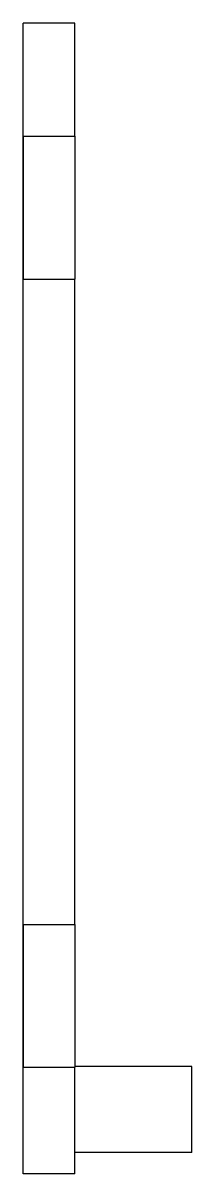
# Model space of a CAD drawing. Extents: x -1.5 to 3.4, y 0 to 33.5.
import ezdxf

# ---------------------------------------------------------------- set-up
doc = ezdxf.new("R2010")
doc.units = 0
doc.header["$MEASUREMENT"] = 0
doc.layers.get('0').update_dxf_attribs({"linetype": 'CONTINUOUS'})

# ---------------------------------------------------------------- blocks, each defined once
blk = doc.blocks.new('UNION002')
at = {"color": 0}
for p, q in [((-1.5, 2), (-1.5, 33.45)), ((-1.5, 2), (-1.5, 33.45)), ((-1.5, 30.16), (-1.5, 33.45)), ((-1.5, 33.45), (-1.5, 33.45)), ((0, 33.45), (-1.5, 33.45)), ((0, 30.16), (0, 33.45)), ((-1.5, 30.16), (-1.5, 26.01)), ((-1.5, 30.16), (0, 30.16)), ((-1.5, 30.16), (-1.5, 30.16)), ((0, 30.16), (0, 26.01)), ((-1.5, 7.25), (-1.5, 26.01)), ((-1.5, 26.01), (-1.5, 26.01)), ((-1.5, 26.01), (0, 26.01)), ((0, 7.25), (0, 26.01)), ((-1.5, 7.25), (-1.5, 3.1)), ((-1.5, 7.25), (0, 7.25)), ((-1.5, 7.25), (-1.5, 7.25)), ((0, 7.25), (0, 3.1)), ((-1.5, 3.1), (0, 3.1)), ((-1.5, 0), (-1.5, 3.1)), ((-1.5, 3.1), (-1.5, 3.1)), ((3.4, 3.125), (0, 3.125)), ((0, 0), (0, 3.1)), ((3.4, 0.625), (3.4, 3.125)), ((3.4, 2.613), (3.4, 2.625)), ((3.4, 2.577), (3.4, 2.613)), ((3.4, 2.52), (3.4, 2.577)), ((3.4, 2.442), (3.4, 2.52)), ((3.4, 2.347), (3.4, 2.442)), ((3.4, 2.239), (3.4, 2.347)), ((3.4, 2.122), (3.4, 2.239)), ((3.4, 2), (3.4, 2.122)), ((-1.5, 1.878), (-1.5, 2)), ((-1.5, 1.878), (-1.5, 2)), ((-1.5, 2), (-1.5, 2)), ((-1.5, 2), (-1.5, 2)), ((-1.5, 1.761), (-1.5, 1.878)), ((-1.5, 1.761), (-1.5, 1.878)), ((-1.5, 1.878), (-1.5, 1.878)), ((-1.5, 1.653), (-1.5, 1.761)), ((-1.5, 1.653), (-1.5, 1.761)), ((-1.5, 1.761), (-1.5, 1.761)), ((-1.5, 1.558), (-1.5, 1.653)), ((-1.5, 1.558), (-1.5, 1.653)), ((-1.5, 1.653), (-1.5, 1.653)), ((-1.5, 1.48), (-1.5, 1.558)), ((-1.5, 1.48), (-1.5, 1.558)), ((-1.5, 1.558), (-1.5, 1.558)), ((-1.5, 1.558), (-1.5, 1.558)), ((-1.5, 1.423), (-1.5, 1.48)), ((-1.5, 1.423), (-1.5, 1.48)), ((-1.5, 1.48), (-1.5, 1.48)), ((-1.5, 1.387), (-1.5, 1.423)), ((-1.5, 1.387), (-1.5, 1.423)), ((-1.5, 1.423), (-1.5, 1.423)), ((-1.5, 1.375), (-1.5, 1.387)), ((-1.5, 1.375), (-1.5, 1.387)), ((-1.5, 1.387), (-1.5, 1.387)), ((-1.5, 1.387), (-1.5, 1.387)), ((-1.5, 1.375), (-1.5, 1.375)), ((3.4, 0.625), (0, 0.625)), ((0, 0), (-1.5, 0))]:
    blk.add_line(p, q, dxfattribs=at)

msp = doc.modelspace()

# ---------------------------------------------------------------- block references
at = {"color": 0}
msp.add_blockref('UNION002', (0, 0), dxfattribs=at)

doc.saveas('drawing.dxf')
